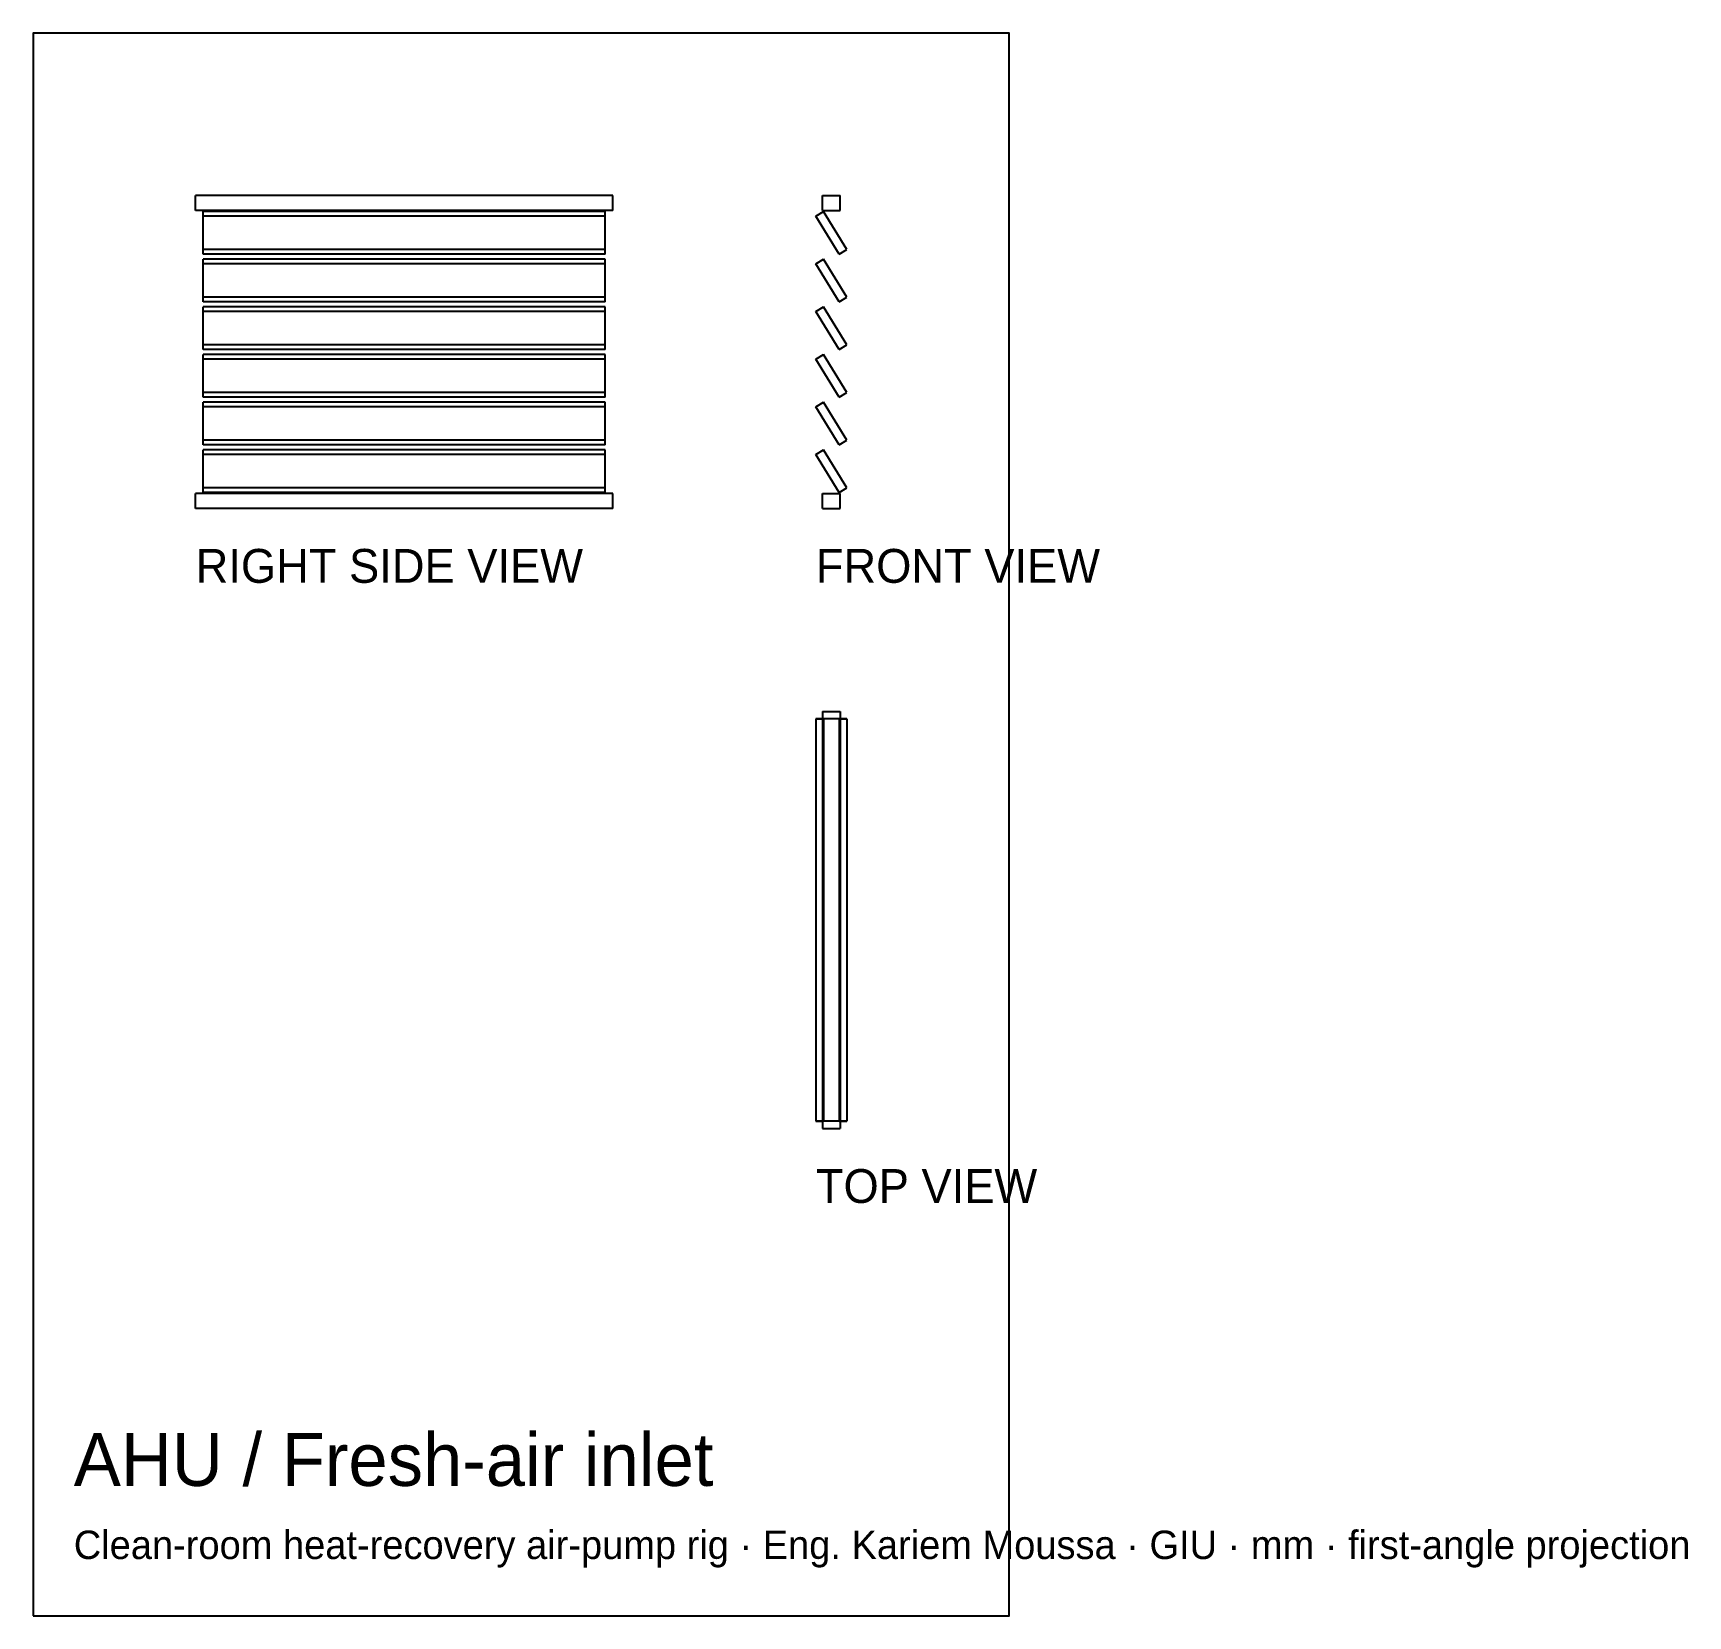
# Model space of a CAD drawing. Header units: millimetres. Extents: x -374 to -252, y -49 to 68.
import ezdxf

# ---------------------------------------------------------------- set-up
doc = ezdxf.new("R2010")
doc.units = ezdxf.units.MM
for name, color, linetype in [('BORDER', 7, 'Continuous'), ('HIDDEN', 8, 'Continuous'), ('TEXT', 5, 'Continuous'), ('VISIBLE', 7, 'Continuous')]:
    doc.layers.add(name, color=color, linetype=linetype)

msp = doc.modelspace()

# ---------------------------------------------------------------- linework, layer by layer
at = {"layer": 'BORDER'}
msp.add_lwpolyline([(-374.14, -49.27), (-302.06, -49.27), (-302.06, 67.63), (-374.14, 67.63)], close=True, dxfattribs=at)
at = {"layer": 'HIDDEN'}
for points in [[(-331.34, 55.63), (-362.14, 55.63)], [(-362.14, 54.53), (-362.14, 55.63)], [(-331.34, 54.53), (-331.34, 55.63)], [(-315.86, 55.63), (-314.54, 55.63)], [(-315.86, 54.53), (-315.86, 55.63)], [(-314.54, 54.53), (-314.54, 55.63)], [(-331.34, 54.53), (-362.14, 54.53)], [(-361.59, 54.11), (-361.59, 54.46)], [(-331.89, 54.11), (-361.59, 54.11)], [(-361.59, 51.3), (-361.59, 54.11)], [(-331.89, 54.11), (-331.89, 54.46)], [(-331.89, 51.3), (-331.89, 54.11)], [(-316.34, 54.11), (-315.78, 54.46)], [(-314.62, 51.3), (-316.34, 54.11)], [(-315.86, 54.53), (-314.54, 54.53)], [(-314.06, 51.65), (-315.78, 54.46)], [(-314.62, 51.3), (-314.06, 51.65)], [(-361.59, 50.59), (-361.59, 50.94)], [(-331.89, 50.59), (-361.59, 50.59)], [(-361.59, 47.78), (-361.59, 50.59)], [(-331.89, 50.59), (-331.89, 50.94)], [(-331.89, 47.78), (-331.89, 50.59)], [(-316.34, 50.59), (-315.78, 50.94)], [(-314.62, 47.78), (-316.34, 50.59)], [(-314.06, 48.13), (-315.78, 50.94)], [(-314.62, 47.78), (-314.06, 48.13)], [(-361.59, 47.07), (-361.59, 47.42)], [(-331.89, 47.07), (-361.59, 47.07)], [(-361.59, 44.26), (-361.59, 47.07)], [(-331.89, 47.07), (-331.89, 47.42)], [(-331.89, 44.26), (-331.89, 47.07)], [(-316.34, 47.07), (-315.78, 47.42)], [(-314.62, 44.26), (-316.34, 47.07)], [(-314.06, 44.61), (-315.78, 47.42)], [(-314.62, 44.26), (-314.06, 44.61)], [(-361.59, 43.55), (-361.59, 43.9)], [(-331.89, 43.55), (-361.59, 43.55)], [(-361.59, 40.74), (-361.59, 43.55)], [(-331.89, 43.55), (-331.89, 43.9)], [(-331.89, 40.74), (-331.89, 43.55)], [(-316.34, 43.55), (-315.78, 43.9)], [(-314.62, 40.74), (-316.34, 43.55)], [(-314.06, 41.09), (-315.78, 43.9)], [(-361.59, 40.03), (-361.59, 40.38)], [(-331.89, 40.03), (-331.89, 40.38)], [(-316.34, 40.03), (-315.78, 40.38)], [(-314.06, 37.57), (-315.78, 40.38)], [(-314.62, 40.74), (-314.06, 41.09)], [(-331.89, 40.03), (-361.59, 40.03)], [(-361.59, 37.22), (-361.59, 40.03)], [(-331.89, 37.22), (-331.89, 40.03)], [(-314.62, 37.22), (-316.34, 40.03)], [(-361.59, 36.51), (-361.59, 36.86)], [(-331.89, 36.51), (-331.89, 36.86)], [(-316.34, 36.51), (-315.78, 36.86)], [(-314.06, 34.05), (-315.78, 36.86)], [(-314.62, 37.22), (-314.06, 37.57)], [(-331.89, 36.51), (-361.59, 36.51)], [(-361.59, 33.7), (-361.59, 36.51)], [(-331.89, 33.7), (-331.89, 36.51)], [(-314.62, 33.7), (-316.34, 36.51)], [(-331.34, 33.63), (-362.14, 33.63)], [(-362.14, 32.53), (-362.14, 33.63)], [(-331.34, 32.53), (-331.34, 33.63)], [(-315.86, 33.63), (-314.54, 33.63)], [(-315.86, 32.53), (-315.86, 33.63)], [(-314.62, 33.7), (-314.06, 34.05)], [(-314.54, 32.53), (-314.54, 33.63)], [(-331.34, 32.53), (-362.14, 32.53)], [(-315.86, 32.53), (-314.54, 32.53)], [(-315.86, 17.53), (-314.54, 17.53)], [(-315.86, 17.53), (-315.86, -13.27)], [(-315.86, 17.53), (-314.54, 17.53)], [(-315.86, 17.53), (-314.54, 17.53)], [(-315.86, 17.53), (-315.86, -13.27)], [(-315.86, 17.53), (-315.86, -13.27)], [(-314.54, 17.53), (-314.54, -13.27)], [(-314.54, 17.53), (-314.54, -13.27)], [(-314.54, 17.53), (-314.54, -13.27)], [(-316.34, 16.98), (-315.78, 16.98)], [(-314.62, 16.98), (-316.34, 16.98)], [(-316.34, 16.98), (-316.34, -12.72)], [(-316.34, 16.98), (-315.78, 16.98)], [(-314.62, 16.98), (-316.34, 16.98)], [(-316.34, 16.98), (-316.34, -12.72)], [(-316.34, 16.98), (-315.78, 16.98)], [(-314.62, 16.98), (-316.34, 16.98)], [(-316.34, 16.98), (-316.34, -12.72)], [(-316.34, 16.98), (-315.78, 16.98)], [(-314.62, 16.98), (-316.34, 16.98)], [(-316.34, 16.98), (-316.34, -12.72)], [(-316.34, 16.98), (-315.78, 16.98)], [(-314.62, 16.98), (-316.34, 16.98)], [(-316.34, 16.98), (-316.34, -12.72)], [(-314.62, 16.98), (-316.34, 16.98)], [(-315.86, 16.98), (-315.78, 16.98)], [(-314.06, 16.98), (-315.78, 16.98)], [(-315.78, 16.98), (-315.78, -12.72)], [(-314.06, 16.98), (-315.78, 16.98)], [(-315.78, 16.98), (-315.78, -12.72)], [(-314.06, 16.98), (-315.78, 16.98)], [(-315.78, 16.98), (-315.78, -12.72)], [(-314.06, 16.98), (-315.78, 16.98)], [(-315.78, 16.98), (-315.78, -12.72)], [(-314.06, 16.98), (-315.78, 16.98)], [(-315.78, 16.98), (-315.78, -12.72)], [(-314.54, 16.98), (-315.78, 16.98)], [(-315.78, 16.98), (-315.78, -12.72)], [(-314.62, 16.98), (-314.06, 16.98)], [(-314.62, 16.98), (-314.62, -12.72)], [(-314.62, 16.98), (-314.06, 16.98)], [(-314.62, 16.98), (-314.62, -12.72)], [(-314.62, 16.98), (-314.06, 16.98)], [(-314.62, 16.98), (-314.62, -12.72)], [(-314.62, 16.98), (-314.06, 16.98)], [(-314.62, 16.98), (-314.62, -12.72)], [(-314.62, 16.98), (-314.06, 16.98)], [(-314.62, 16.98), (-314.62, -12.72)], [(-314.62, 16.98), (-314.06, 16.98)], [(-314.62, 16.98), (-314.62, -12.72)], [(-314.06, 16.98), (-314.06, -12.72)], [(-314.06, 16.98), (-314.06, -12.72)], [(-314.06, 16.98), (-314.06, -12.72)], [(-314.06, 16.98), (-314.06, -12.72)], [(-314.06, 16.98), (-314.06, -12.72)], [(-316.34, -12.72), (-315.78, -12.72)], [(-314.62, -12.72), (-316.34, -12.72)], [(-316.34, -12.72), (-315.78, -12.72)], [(-314.62, -12.72), (-316.34, -12.72)], [(-316.34, -12.72), (-315.78, -12.72)], [(-314.62, -12.72), (-316.34, -12.72)], [(-316.34, -12.72), (-315.78, -12.72)], [(-314.62, -12.72), (-316.34, -12.72)], [(-316.34, -12.72), (-315.78, -12.72)], [(-314.62, -12.72), (-316.34, -12.72)], [(-314.62, -12.72), (-316.34, -12.72)], [(-315.86, -12.72), (-315.78, -12.72)], [(-315.86, -13.27), (-314.54, -13.27)], [(-315.86, -13.27), (-314.54, -13.27)], [(-315.86, -13.27), (-314.54, -13.27)], [(-314.06, -12.72), (-315.78, -12.72)], [(-314.06, -12.72), (-315.78, -12.72)], [(-314.06, -12.72), (-315.78, -12.72)], [(-314.06, -12.72), (-315.78, -12.72)], [(-314.06, -12.72), (-315.78, -12.72)], [(-314.54, -12.72), (-315.78, -12.72)], [(-314.62, -12.72), (-314.06, -12.72)], [(-314.62, -12.72), (-314.06, -12.72)], [(-314.62, -12.72), (-314.06, -12.72)], [(-314.62, -12.72), (-314.06, -12.72)], [(-314.62, -12.72), (-314.06, -12.72)], [(-314.62, -12.72), (-314.06, -12.72)]]:
    msp.add_lwpolyline(points, dxfattribs=at)
at = {"layer": 'VISIBLE'}
for points in [[(-331.34, 55.63), (-362.14, 55.63)], [(-362.14, 54.53), (-362.14, 55.63)], [(-331.34, 54.53), (-331.34, 55.63)], [(-315.86, 55.63), (-314.54, 55.63)], [(-315.86, 54.53), (-315.86, 55.63)], [(-314.54, 54.53), (-314.54, 55.63)], [(-331.34, 54.53), (-362.14, 54.53)], [(-331.89, 54.46), (-361.59, 54.46)], [(-361.59, 51.65), (-361.59, 54.46)], [(-331.89, 51.65), (-331.89, 54.46)], [(-316.34, 54.11), (-315.78, 54.46)], [(-314.62, 51.3), (-316.34, 54.11)], [(-315.86, 54.53), (-314.54, 54.53)], [(-314.06, 51.65), (-315.78, 54.46)], [(-361.59, 51.3), (-361.59, 51.65)], [(-331.89, 51.65), (-361.59, 51.65)], [(-331.89, 51.3), (-331.89, 51.65)], [(-314.62, 51.3), (-314.06, 51.65)], [(-331.89, 51.3), (-361.59, 51.3)], [(-331.89, 50.94), (-361.59, 50.94)], [(-361.59, 48.13), (-361.59, 50.94)], [(-331.89, 48.13), (-331.89, 50.94)], [(-316.34, 50.59), (-315.78, 50.94)], [(-314.62, 47.78), (-316.34, 50.59)], [(-314.06, 48.13), (-315.78, 50.94)], [(-361.59, 47.78), (-361.59, 48.13)], [(-331.89, 48.13), (-361.59, 48.13)], [(-331.89, 47.78), (-361.59, 47.78)], [(-331.89, 47.78), (-331.89, 48.13)], [(-314.62, 47.78), (-314.06, 48.13)], [(-331.89, 47.42), (-361.59, 47.42)], [(-361.59, 44.61), (-361.59, 47.42)], [(-331.89, 44.61), (-331.89, 47.42)], [(-316.34, 47.07), (-315.78, 47.42)], [(-314.62, 44.26), (-316.34, 47.07)], [(-314.06, 44.61), (-315.78, 47.42)], [(-361.59, 44.26), (-361.59, 44.61)], [(-331.89, 44.61), (-361.59, 44.61)], [(-331.89, 44.26), (-361.59, 44.26)], [(-331.89, 44.26), (-331.89, 44.61)], [(-314.62, 44.26), (-314.06, 44.61)], [(-331.89, 43.9), (-361.59, 43.9)], [(-361.59, 41.09), (-361.59, 43.9)], [(-331.89, 41.09), (-331.89, 43.9)], [(-316.34, 43.55), (-315.78, 43.9)], [(-314.62, 40.74), (-316.34, 43.55)], [(-314.06, 41.09), (-315.78, 43.9)], [(-361.59, 40.74), (-361.59, 41.09)], [(-331.89, 41.09), (-361.59, 41.09)], [(-331.89, 40.74), (-361.59, 40.74)], [(-331.89, 40.38), (-361.59, 40.38)], [(-361.59, 37.57), (-361.59, 40.38)], [(-331.89, 40.74), (-331.89, 41.09)], [(-331.89, 37.57), (-331.89, 40.38)], [(-316.34, 40.03), (-315.78, 40.38)], [(-314.06, 37.57), (-315.78, 40.38)], [(-314.62, 40.74), (-314.06, 41.09)], [(-314.62, 37.22), (-316.34, 40.03)], [(-361.59, 37.22), (-361.59, 37.57)], [(-331.89, 37.57), (-361.59, 37.57)], [(-331.89, 37.22), (-361.59, 37.22)], [(-331.89, 36.86), (-361.59, 36.86)], [(-361.59, 34.05), (-361.59, 36.86)], [(-331.89, 37.22), (-331.89, 37.57)], [(-331.89, 34.05), (-331.89, 36.86)], [(-316.34, 36.51), (-315.78, 36.86)], [(-314.06, 34.05), (-315.78, 36.86)], [(-314.62, 37.22), (-314.06, 37.57)], [(-314.62, 33.7), (-316.34, 36.51)], [(-331.34, 33.63), (-362.14, 33.63)], [(-362.14, 32.53), (-362.14, 33.63)], [(-361.59, 33.7), (-361.59, 34.05)], [(-331.89, 34.05), (-361.59, 34.05)], [(-331.89, 33.7), (-361.59, 33.7)], [(-331.89, 33.7), (-331.89, 34.05)], [(-331.34, 32.53), (-331.34, 33.63)], [(-315.86, 33.63), (-314.54, 33.63)], [(-315.86, 32.53), (-315.86, 33.63)], [(-314.62, 33.7), (-314.06, 34.05)], [(-314.54, 32.53), (-314.54, 33.63)], [(-331.34, 32.53), (-362.14, 32.53)], [(-315.86, 32.53), (-314.54, 32.53)], [(-315.86, 17.53), (-314.54, 17.53)], [(-315.86, 17.53), (-315.86, -13.27)], [(-314.54, 17.53), (-314.54, -13.27)], [(-316.34, 16.98), (-315.86, 16.98)], [(-316.34, 16.98), (-316.34, -12.72)], [(-314.06, 16.98), (-314.54, 16.98)], [(-314.06, 16.98), (-314.06, -12.72)], [(-316.34, -12.72), (-315.86, -12.72)], [(-315.86, -13.27), (-314.54, -13.27)], [(-314.06, -12.72), (-314.54, -12.72)]]:
    msp.add_lwpolyline(points, dxfattribs=at)

# ---------------------------------------------------------------- texts
at = {"layer": 'TEXT'}
for s, height, p in [('RIGHT SIDE VIEW', 2.5, (-362.14, 27.03)), ('FRONT VIEW', 2.5, (-316.34, 27.03)), ('TOP VIEW', 2.5, (-316.34, -18.77)), ('AHU / Fresh-air inlet', 3.9, (-371.14, -39.67)), ('Clean-room heat-recovery air-pump rig · Eng. Kariem Moussa · GIU · mm · first-angle projection', 2.1, (-371.14, -45.07))]:
    msp.add_text(s, height=height, dxfattribs=at).set_placement(p)

doc.saveas('drawing.dxf')
